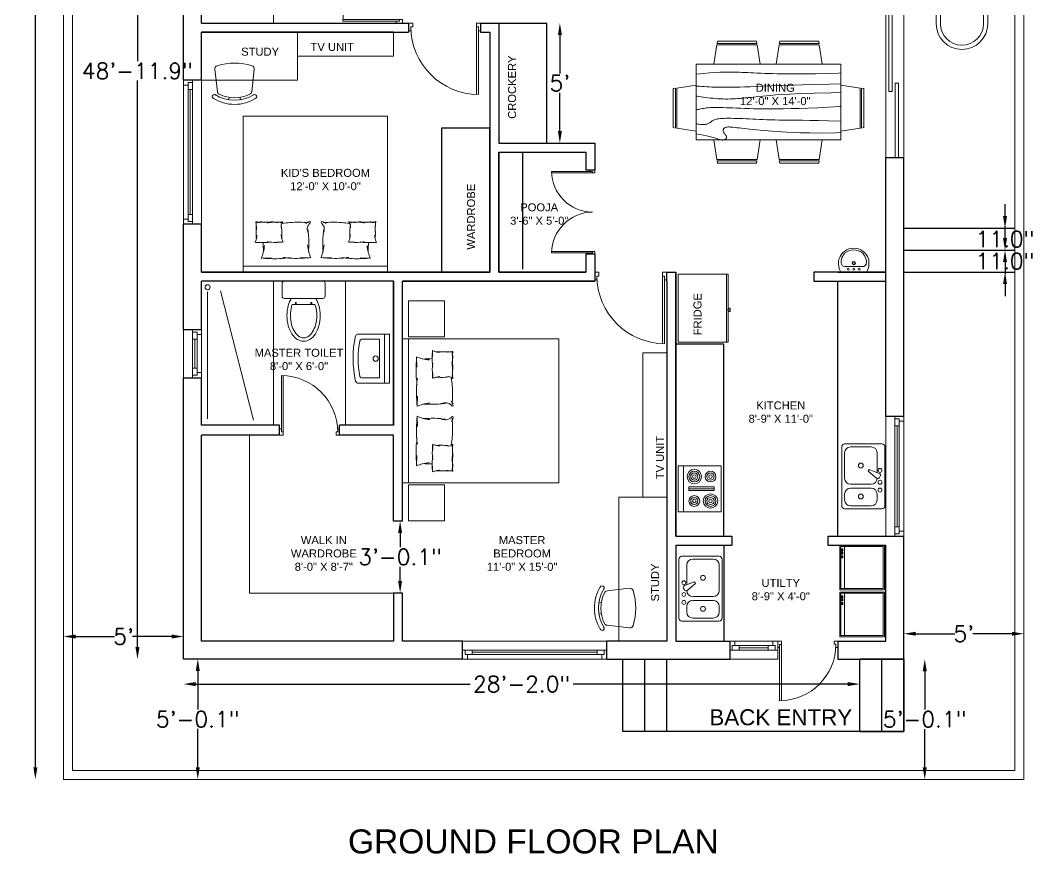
# Model space of a CAD drawing. Header units: inches. Extents: x 138161 to 144959, y -87384 to -84097.
# Drawn here: x 141056 to 141562, y -85020 to -84603 of the extents above; entities that cross this region are included whole.
import ezdxf

# ---------------------------------------------------------------- set-up
doc = ezdxf.new("R2010")
doc.units = ezdxf.units.IN
doc.header["$LTSCALE"] = 20
doc.header["$MEASUREMENT"] = 0
doc.header["$PDMODE"] = 3
doc.layers.add('DIMENSION', color=1, linetype='Continuous')
doc.layers.add('doors&win', color=41, linetype='Continuous', lineweight=18, transparency=0.01)
for name, color, linetype, lineweight in [('FURN', 8, 'Continuous', 15), ('furniture', 8, 'Continuous', 5), ('HATCH', 125, 'Continuous', 5), ('NOI THAT', 42, 'Continuous', 5), ('NOITHAT', 21, 'Continuous', 5), ('ST FIXTURE', 4, 'Continuous', 5), ('STEP', 55, 'Continuous', 20), ('THIET-BI', 21, 'Continuous', 5), ('tit', 131, 'Continuous', 5), ('Wall', 7, 'Continuous', 30), ('wall4', 20, 'Continuous', 0)]:
    doc.layers.add(name, color=color, linetype=linetype, lineweight=lineweight)
doc.styles.add('ARIAL', font='arial.ttf')
doc.styles.add('ATT', font='romans.shx')
doc.styles.add('ROMANS', font='romans.shx', dxfattribs={"height": 8})
doc.dimstyles.get("Standard").update_dxf_attribs({"dimtxt": 5, "dimasz": 6, "dimexe": 0.18, "dimexo": 0.0625, "dimgap": 0.09, "dimtad": 0, "dimtih": 1, "dimtoh": 1, "dimdec": 1, "dimzin": 0, "dimdsep": 46, "dimlunit": 3, "dimtxsty": 'ROMANS', "dimcen": 0.09, "dimse1": 1, "dimse2": 1, "dimclrd": 1, "dimclrt": 3, "dimadec": 0, "dimazin": 0, "dimtfac": 1, "dimtdec": 1, "dimtofl": 0, "dimtmove": 0, "dimatfit": 3, "dimfxl": 1, "dimtolj": 1, "dimtzin": 0, "dimarcsym": 0})

# ---------------------------------------------------------------- blocks, each defined once
blk = doc.blocks.new('A$C52AF4A45')
at = {"layer": 'doors&win'}
for p, q in [((2.27, 2.5), (41.76, 2.5)), ((2.27, 1.25), (41.78, 1.25))]:
    blk.add_line(p, q, dxfattribs=at)
for points in [[(4.52, 40.75), (4.52, 42), (0.02, 42), (0.02, 39.5), (2.27, 39.5), (2.27, 40.75)], [(4.52, 1.25), (4.52, 0), (0.02, 0), (0.02, 2.5), (2.27, 2.5), (2.27, 1.25)]]:
    blk.add_lwpolyline(points, close=True, dxfattribs=at)
blk.add_arc((1.97, 0.94), 39.81, 0.44812, 89.54432, dxfattribs=at)
blk = doc.blocks.new('A$C78170A85')
at = {"layer": 'HATCH'}
for points in [[(260.5, 677.1), (298.3, 679.7), (403.1, 680.8), (488.9, 680.7), (558.5, 679.5), (615, 677.6), (661.2, 675.2), (700.3, 672.4), (735, 669.6), (767.9, 666.8), (799.4, 664.2), (829.5, 661.7), (858.1, 659.2), (885.2, 656.9), (910.7, 654.5), (934.7, 652.3), (956.9, 650), (977.5, 647.8), (996.5, 645.6), (1013.9, 643.5), (1029.7, 641.5), (1044.1, 639.8), (1057, 638.4), (1068.6, 637.2), (1078.8, 636.5), (1087.8, 636.1), (1095.6, 636.2), (1102.4, 636.6), (1108.2, 637.4), (1113.1, 638.6), (1117.3, 640.1), (1120.9, 641.9), (1124, 644), (1126.6, 646.4), (1128.7, 649), (1130.4, 651.9), (1131.7, 654.9), (1132.4, 658.1), (1132.6, 661.3), (1132.3, 664.7), (1131.5, 668.1), (1130.1, 671.4), (1128.2, 674.8), (1126, 678.2), (1123.6, 681.6), (1121, 685), (1118.4, 688.4), (1115.8, 691.8), (1113.4, 695.1), (1111.3, 698.5), (1109.5, 701.9), (1108.2, 705.2), (1107.2, 708.5), (1106.8, 711.7), (1106.9, 714.8), (1107.6, 717.8), (1108.9, 720.7), (1110.9, 723.5), (1113.6, 726), (1116.9, 728.2), (1120.8, 730.1), (1125.1, 731.6), (1129.9, 732.6), (1135, 733), (1140.5, 732.8), (1146.3, 731.8), (1152.7, 730.3), (1159.9, 728.2), (1168.1, 725.5), (1177.6, 722.4), (1188.6, 718.9), (1201.5, 715.1), (1216.5, 710.9), (1233.8, 706.6), (1254.1, 701.9), (1277.9, 696.7), (1305.9, 690.9), (1330.7, 686)], [(260.5, 595.8), (266.9, 592.9), (350.8, 590.6), (424.4, 588.9), (488.8, 587.7), (545.3, 586.9), (594.9, 586.3), (639, 585.8), (678.6, 585.3), (714.8, 584.7), (748.2, 583.9), (779.2, 583.1), (808.2, 582.1), (835.5, 581.1), (861.6, 580), (886.9, 578.9), (911.8, 577.8), (936.6, 576.7), (961.2, 575.6), (985.3, 574.6), (1008.9, 573.6), (1031.5, 572.9), (1053.1, 572.3), (1073.5, 571.9), (1092.4, 571.8), (1109.6, 571.9), (1125.2, 572.3), (1139.3, 573), (1152, 574), (1163.3, 575.3), (1173.4, 576.8), (1182.3, 578.7), (1190.2, 580.8), (1197, 583.2), (1203, 585.8), (1208.4, 588.6), (1213.1, 591.5), (1217.4, 594.5), (1221.5, 597.5), (1225.4, 600.5), (1229.3, 603.4), (1233.3, 606.1), (1237.5, 608.7), (1242, 611), (1246.8, 613.1), (1251.9, 615), (1257.4, 616.5), (1263.4, 617.6), (1269.9, 618.4), (1277, 618.8), (1284.5, 618.7), (1292.5, 618.3), (1300.9, 617.5), (1309.7, 616.3), (1318.8, 614.8), (1328.1, 613), (1330.7, 612.4)], [(260.5, 478.5), (265.6, 484.6), (351.7, 489.6), (430.6, 493.6), (502.7, 496.6), (568.7, 498.8), (629.2, 500.4), (684.7, 501.3), (735.8, 501.8), (783, 501.9), (826.7, 501.7), (867.2, 501.3), (904.8, 500.6), (939.8, 499.7), (972.5, 498.7), (1003.2, 497.6), (1032.2, 496.5), (1059.7, 495.4), (1085.8, 494.3), (1110.4, 493.4), (1133.6, 492.6), (1155.2, 492), (1175.4, 491.7), (1194.1, 491.7), (1211.2, 492), (1226.8, 492.8), (1241.1, 493.9), (1254, 495.3), (1266, 496.9), (1277, 498.7), (1287.2, 500.5), (1296.8, 502.3), (1306, 504.1), (1314.9, 505.7), (1323.7, 507.1), (1330.7, 508.1)], [(260.5, 379.2), (330.7, 382.5), (458.9, 385.9), (560.3, 389.2), (639, 392.5), (699.2, 395.7), (745, 398.8), (780.7, 401.9), (810.2, 404.7), (837.3, 407.5), (862.5, 410.1), (886.3, 412.6), (908.7, 414.9), (929.9, 417.1), (950.2, 419.1), (969.7, 421), (988.5, 422.8), (1007, 424.4), (1025.1, 425.9), (1043, 427.1), (1060.8, 428.1), (1078.6, 428.8), (1096.5, 429.1), (1114.6, 429.2), (1133, 428.8), (1151.8, 428.1), (1170.8, 426.9), (1189.9, 425.5), (1208.8, 423.7), (1227.3, 421.8), (1245.3, 419.7), (1262.6, 417.5), (1278.9, 415.3), (1294.2, 413), (1308.5, 410.8), (1321.9, 408.5), (1330.7, 407)], [(260.5, 316), (344.8, 319.3), (488.1, 322.7), (605.2, 325.9), (699.8, 328.9), (776, 331.8), (837.4, 334.4), (887.9, 336.6), (931.4, 338.5), (971, 340), (1007.5, 341.1), (1041.3, 341.9), (1072.4, 342.3), (1101.2, 342.5), (1127.7, 342.4), (1152.3, 342), (1175.1, 341.6), (1196.4, 340.9), (1216.4, 340.2), (1235.3, 339.3), (1253.5, 338.3), (1271.3, 337.2), (1288.7, 335.9), (1306.3, 334.6), (1324.1, 333.3), (1330.7, 332.8)], [(260.5, 234.7), (278.3, 237.7), (369.5, 239.9), (447.2, 241.5), (513.2, 242.4), (569.3, 242.9), (617.5, 243), (659.5, 242.7), (697.4, 242.2), (732.7, 241.6), (765.7, 240.9), (796.8, 240), (825.9, 239), (853.4, 238), (879.3, 237), (903.7, 235.8), (926.9, 234.7), (948.9, 233.6), (970.2, 232.5), (991.1, 231.5), (1012, 230.7), (1033.1, 230), (1055, 229.5), (1077.9, 229.3), (1102.1, 229.5), (1128.4, 230), (1157.6, 231), (1191.3, 232.9), (1230.7, 235.8), (1277.1, 239.9), (1331.8, 245.4)]]:
    blk.add_lwpolyline(points, dxfattribs=at)
at = {"layer": 'NOI THAT'}
for p, q in [((424.3, 904.1), (421.5, 886.1)), ((424.3, 904.1), (713.2, 904.1)), ((716, 886.1), (713.2, 904.1)), ((885, 904.1), (882.1, 886.1)), ((885, 904.1), (1173.8, 904.1)), ((1176.7, 886.1), (1173.8, 904.1)), ((420.1, 877.1), (397.5, 732.6)), ((420.1, 877), (717.5, 877)), ((716.1, 886.1), (421.5, 886.1)), ((740, 732.6), (717.4, 877)), ((880.7, 877.1), (858.1, 732.6)), ((880.8, 877), (1178.2, 877)), ((1176.7, 886.1), (882.2, 886.1)), ((1200.7, 732.6), (1178.1, 877)), ((1330.7, 732.6), (260.5, 732.6)), ((260.5, 732.6), (260.5, 171.5)), ((1330.7, 171.5), (1330.7, 732.6)), ((88.9, 641), (107, 643.8)), ((88.9, 641), (88.9, 352.1)), ((107, 349.2), (107, 643.7)), ((116, 645.2), (260.5, 667.8)), ((116, 645.1), (116, 347.8)), ((1475.2, 645.2), (1330.7, 667.8)), ((1475.2, 645.1), (1475.2, 347.8)), ((1502.3, 641), (1484.2, 643.8)), ((1484.2, 349.2), (1484.2, 643.7)), ((1502.3, 641), (1502.3, 352.1)), ((107, 349.3), (88.9, 352.1)), ((260.5, 325.3), (116, 347.8)), ((1330.7, 325.3), (1475.2, 347.8)), ((1484.2, 349.3), (1502.3, 352.1)), ((420.1, 27.1), (397.5, 171.6)), ((740, 171.6), (717.4, 27.1)), ((880.7, 27.1), (858.1, 171.6)), ((1200.7, 171.6), (1178.1, 27.1)), ((420.1, 27.1), (717.5, 27.1)), ((716.1, 18.1), (421.5, 18.1)), ((424.3, 0), (421.5, 18)), ((424.3, 0), (713.2, 0)), ((716, 18.1), (713.2, 0)), ((880.8, 27.1), (1178.2, 27.1)), ((885, 0), (882.1, 18)), ((1176.7, 18.1), (882.2, 18.1)), ((885, 0), (1173.8, 0)), ((1176.7, 18.1), (1173.8, 0))]:
    blk.add_line(p, q, dxfattribs=at)
at = {"layer": 'NOI THAT', "ltscale": 20}
blk.add_line((260.5, 171.5), (1330.7, 171.5), dxfattribs=at)
blk = doc.blocks.new('Range-Oven - 30 in top')
for p, q in [((5, -2.7), (28, -2.7)), ((15.6, -5.4), (17.4, -5.4)), ((15.6, -5.4), (15.6, -18)), ((16.5, -18), (16.5, -5.4)), ((17.4, -5.4), (17.4, -18)), ((17.4, -18), (15.6, -18))]:
    blk.add_line(p, q)
blk.add_lwpolyline([(5, -21.6), (5, 0), (28, 0), (28, -21.6)], close=True)
for centre, radius in [((10.4, -8.1), 3.6), ((10.4, -8.1), 2.7), ((10.4, -8.1), 1.8), ((10.4, -8.1), 0.9), ((22.6, -8.1), 2.7), ((22.6, -8.1), 1.8), ((22.6, -8.1), 0.9), ((10.4, -16.2), 2.7), ((10.4, -16.2), 1.8), ((22.6, -16.2), 3.6), ((22.6, -16.2), 2.7), ((22.6, -16.2), 1.8), ((10.4, -16.2), 0.9), ((22.6, -16.2), 0.9)]:
    blk.add_circle(centre, radius)
blk = doc.blocks.new('PILLOW')
at = {"layer": 'furniture', "ltscale": 5}
for points in [[(-13.78, 7.96), (-8.77, 7.72)], [(10.74, 7.99), (5.73, 7.78)], [(0, 0), (2.82, -0.14)], [(13.79, 0.01), (10.97, -0.1)]]:
    blk.add_lwpolyline(points, dxfattribs=at)
for points, knots in [([(-13.88, 8.01), (-13.51, 7.01), (-12.73, 4.92), (-12.44, 2.7), (-12.29, 1.52)], [0, 0, 0, 0, 3.162278, 6.693718, 6.693718, 6.693718, 6.693718]), ([(-12.93, 7.96), (-9.82, 8.14), (-5.45, 8.39), (-1.13, 7.79), (0.11, 7.62)], [0, 0, 0, 0, 9.321682, 13.066685, 13.066685, 13.066685, 13.066685]), ([(9.9, 7.99), (6.78, 8.2), (2.42, 8.48), (-1.9, 7.92), (-3.14, 7.76)], [0, 0, 0, 0, 9.321682, 13.066685, 13.066685, 13.066685, 13.066685]), ([(10.85, 8.03), (10.47, 7.04), (9.67, 4.95), (9.36, 2.73), (9.2, 1.56)], [0, 0, 0, 0, 3.162278, 6.693718, 6.693718, 6.693718, 6.693718]), ([(-12.78, 4.74), (-12.92, 2.21), (-13.11, -1.45), (-12.67, -5.08), (-12.54, -6.2)], [0, 0, 0, 0, 7.580174, 10.966668, 10.966668, 10.966668, 10.966668]), ([(-12.83, -3.73), (-12.29, -5.36), (-11.59, -7.47), (-14.51, -10.13), (-12.51, -10.11), (-11.91, -9.53), (-11.55, -9.18)], [0, 0, 0, 0, 5.01234, 6.483254, 7.525696, 9.107275, 9.107275, 9.107275, 9.107275]), ([(-12.93, -9.63), (-9.82, -9.81), (-5.45, -10.06), (-1.13, -9.46), (0.11, -9.29)], [0, 0, 0, 0, 9.321682, 13.066685, 13.066685, 13.066685, 13.066685]), ([(8.54, -9.82), (6.91, -10.07), (4.88, -10.38), (2.93, -9.83), (2.54, -9.72)], [0, 0, 0, 0, 4.813374, 6.03994, 6.03994, 6.03994, 6.03994])]:
    blk.add_open_spline(points, degree=3, knots=knots, dxfattribs=at)
for points in [[(-0.06, 0.02), (0.5, -1.66), (0.84, -3.62)], [(0.47, 0), (5.72, 0.06), (7.81, -0.2)], [(13.31, 0.02), (8.07, 0.12), (5.98, -0.11)], [(13.85, 0.04), (13.27, -1.65), (12.92, -3.6)], [(0.56, -1.81), (0.5, -6.07), (0.7, -7.97)], [(13.22, -1.79), (13.23, -6.06), (13.02, -7.95)], [(0.53, -6.58), (0.36, -9.39), (-0.08, -10.09), (0.5, -10.11), (1.25, -9.64)], [(0.47, -9.9), (5.72, -9.95), (7.81, -9.7)], [(8.54, -9.82), (3.73, -10.02), (2.54, -9.72)], [(13.31, -9.91), (8.07, -10.02), (5.98, -9.78)], [(12.55, -10), (9.84, -10.11), (9.17, -9.95)], [(13.25, -9.36), (13.41, -10.14), (11.82, -9.72)], [(13.25, -5.1), (13.22, -7.94), (13.27, -10.09)]]:
    blk.add_spline(points, degree=3, dxfattribs=at)
blk.add_open_spline([(9.72, 4.78), (9.79, 3.24), (9.86, 1.71), (9.86, 0.17)], degree=3, dxfattribs=at)
blk = doc.blocks.new('ssdsdfsd')
at = {"layer": 'furniture', "linetype": 'Continuous'}
blk.add_line((31363.06, -18454.11), (31291.06, -18454.11), dxfattribs=at)
blk.add_lwpolyline([(31291.06, -18451.11), (31363.06, -18451.11), (31363.06, -18529.11), (31291.06, -18529.11)], close=True, dxfattribs=at)
at = {"layer": 'furniture', "linetype": 'Continuous', "xscale": -1, "rotation": 359.4651666230118}
blk.add_blockref('PILLOW', (31310.38, -18466.12), dxfattribs=at)
at = {"layer": 'furniture', "linetype": 'Continuous', "rotation": 0.5348333903289981}
blk.add_blockref('PILLOW', (31343.29, -18466.12), dxfattribs=at)
blk = doc.blocks.new('5ti')
at = {"layer": 'doors&win'}
for p, q in [((15657.83, -19833.54), (15729.83, -19833.54)), ((15657.83, -19842.54), (15657.83, -19833.54)), ((15660.33, -19833.54), (15660.33, -19835.79)), ((15727.33, -19833.54), (15727.33, -19835.79)), ((15729.83, -19833.54), (15729.83, -19842.54)), ((15657.83, -19838.04), (15729.83, -19838.04)), ((15659.08, -19835.79), (15659.08, -19838.04)), ((15659.08, -19835.79), (15728.58, -19835.79)), ((15662.58, -19835.79), (15662.58, -19838.04)), ((15725.08, -19836.92), (15662.58, -19836.92)), ((15725.08, -19835.79), (15725.08, -19838.04)), ((15728.58, -19835.79), (15728.58, -19838.04)), ((15657.83, -19842.54), (15729.83, -19842.54))]:
    blk.add_line(p, q, dxfattribs=at)
blk = doc.blocks.new('A$C558E769F')
at = {"layer": 'NOITHAT'}
for p, q in [((29, 426), (61, 154)), ((509, 426), (477, 154)), ((197, 56), (202, 84)), ((341, 56), (337, 84))]:
    blk.add_line(p, q, dxfattribs=at)
for centre, radius, start, end in [((269, -222), 723, 72.9702, 107.0298), ((69, 431), 40, 107.0298, 186.638), ((469, 431), 40, 353.362, 72.9702), ((101, 159), 40, 186.638, 243.2448), ((269, 493), 414, 243.2448, 296.7552), ((437, 159), 40, 296.7552, 353.362), ((25, 94), 25.7, 44.8037, 252.3226), ((269, 493), 493, 237.851, 302.149), ((269, 493), 443, 237.7706, 302.2294), ((513, 94), 25.7, 287.6774, 135.1963)]:
    blk.add_arc(centre, radius, start, end, dxfattribs=at)
blk = doc.blocks.new('A$C1F050E1B')
at = {"layer": 'furniture', "linetype": 'Continuous'}
for p, q in [((-37, -3), (-55, -3)), ((-55, -3), (-55, -21)), ((-37, -21), (-37, -3)), ((-36, -3), (36, -3)), ((37, -3), (55, -3)), ((37, -21), (37, -3)), ((55, -3), (55, -21)), ((-55, -21), (-37, -21)), ((55, -21), (37, -21))]:
    blk.add_line(p, q, dxfattribs=at)
blk.add_lwpolyline([(36, 0), (-36, 0), (-36, -78), (36, -78)], close=True, dxfattribs=at)
at = {"layer": 'furniture', "linetype": 'Continuous', "xscale": -0.9999999999999999, "rotation": 359.465166609671}
blk.add_blockref('PILLOW', (-16.23, -15.01), dxfattribs=at)
at = {"layer": 'furniture', "linetype": 'Continuous', "rotation": 0.5348333769881627}
blk.add_blockref('PILLOW', (16.68, -15.01), dxfattribs=at)
blk = doc.blocks.new('A$C5AF77858')
at = {"layer": 'furniture', "linetype": 'Continuous'}
for p, q in [((0, 675), (0, 525)), ((475, 700), (25, 700)), ((500, 525), (500, 675)), ((25, 500), (475, 500)), ((117, 430), (383, 430)), ((154, 452), (154, 430)), ((164, 452), (154, 452)), ((154, 430), (164, 430)), ((164, 430), (164, 452)), ((336, 430), (336, 452)), ((336, 452), (346, 452)), ((346, 430), (336, 430)), ((346, 452), (346, 430))]:
    blk.add_line(p, q, dxfattribs=at)
for centre, radius, start, end in [((25, 675), 25, 90, 180), ((475, 675), 25, 0, 90), ((25, 525), 25, 180, 270), ((384, 334), 323, 149.0966, 164.9269), ((116, 334), 323, 15.0731, 30.9034), ((475, 525), 25, 270, 0), ((514, 299), 458, 164.9269, 180), ((514, 299), 418, 164.9269, 180), ((384, 334), 283, 160.176, 164.9269), ((116, 334), 283, 15.0731, 19.824), ((-14, 299), 418, 0, 15.0731), ((-14, 299), 458, 0, 15.0731), ((514, 299), 458, 180, 195.0731), ((514, 299), 418, 180, 195.0731), ((-14, 299), 418, 344.9269, 0), ((-14, 299), 458, 344.9269, 0), ((384, 264), 323, 195.0731, 213.0315), ((384, 264), 283, 195.0731, 213.0315), ((116, 264), 283, 326.9685, 344.9269), ((116, 264), 323, 326.9685, 344.9269), ((302, 210), 226, 213.0315, 237.5002), ((302, 210), 186, 213.0315, 237.5002), ((250, 129), 129, 237.5002, 270), ((250, 129), 89.3, 237.5002, 270), ((250, 129), 89.3, 270, 302.4998), ((250, 129), 129, 270, 302.4998), ((198, 210), 186, 302.4998, 326.9685), ((198, 210), 226, 302.4998, 326.9685)]:
    blk.add_arc(centre, radius, start, end, dxfattribs=at)
blk = doc.blocks.new('A$C309909F8')
at = {"layer": 'THIET-BI', "linetype": 'Continuous'}
for p, q in [((0, 0), (0, 393)), ((600, 0), (600, 393)), ((62, 125), (62, 345)), ((537, 125), (537, 345)), ((537, 125), (62, 125)), ((600, 62), (0, 62)), ((600, 0), (0, 0))]:
    blk.add_line(p, q, dxfattribs=at)
blk.add_circle((300, 172), 32.5, dxfattribs=at)
for centre, radius, start, end in [((25, 393), 25, 103.0639, 180), ((300, -792), 1242, 76.9429, 103.0639), ((300, -792), 1179, 79.2936, 100.7136), ((575, 393), 25, 0, 76.9429), ((85, 345), 22.5, 100.7136, 180), ((515, 345), 22.5, 0, 79.2936)]:
    blk.add_arc(centre, radius, start, end, dxfattribs=at)
blk = doc.blocks.new('VV')
at = {"layer": 'doors&win'}
for p, q in [((3076.85, -524.33), (3076.85, -515.33)), ((3100.85, -515.33), (3076.85, -515.33)), ((3100.85, -515.33), (3100.85, -524.33)), ((3100.85, -519.83), (3076.85, -519.83)), ((3078.1, -522.08), (3078.1, -519.83)), ((3081.6, -522.08), (3081.6, -519.83)), ((3096.1, -522.08), (3096.1, -519.83)), ((3099.6, -522.08), (3099.6, -519.83)), ((3100.85, -524.33), (3076.85, -524.33)), ((3099.6, -522.08), (3078.1, -522.08)), ((3079.35, -524.33), (3079.35, -522.08)), ((3081.6, -520.95), (3096.1, -520.95)), ((3098.35, -524.33), (3098.35, -522.08))]:
    blk.add_line(p, q, dxfattribs=at)
blk = doc.blocks.new('EY67U')
at = {"layer": 'doors&win'}
for p, q in [((37683.89, -19173.88), (37683.9, -19145.66)), ((37684.78, -19173.88), (37684.79, -19145.68)), ((37739.42, -19173.88), (37739.41, -19145.68)), ((37740.32, -19173.88), (37740.3, -19145.66))]:
    blk.add_line(p, q, dxfattribs=at)
for points in [[(37683.89, -19172.28), (37683, -19172.28), (37682.99, -19175.49), (37684.78, -19175.49), (37684.78, -19173.88), (37683.89, -19173.88)], [(37740.32, -19172.28), (37741.21, -19172.28), (37741.21, -19175.49), (37739.42, -19175.49), (37739.42, -19173.88), (37740.32, -19173.88)]]:
    blk.add_lwpolyline(points, close=True, dxfattribs=at)
for centre, start, end in [((37683.67, -19174.1), 0.43155, 89.52775), ((37740.54, -19174.1), 90.47225, 179.56845)]:
    blk.add_arc(centre, 28.44, start, end, dxfattribs=at)
blk = doc.blocks.new('rtrtyu')
at = {"layer": 'FURN'}
for p, q in [((31425.21, -15651.04), (31391.34, -15651.04)), ((31408.34, -15649.36), (31408.34, -15650.2)), ((31410.01, -15649.36), (31408.34, -15649.36)), ((31409.18, -15651.04), (31409.18, -15649.36)), ((31410.01, -15650.2), (31410.01, -15649.36))]:
    blk.add_line(p, q, dxfattribs=at)
blk.add_lwpolyline([(31425.21, -15650.2), (31425.21, -15675.23), (31391.34, -15675.23), (31391.34, -15650.2)], close=True, dxfattribs=at)
blk = doc.blocks.new('15PSNK11')
at = {"color": 0, "linetype": 'ByBlock'}
for p, q in [((1.5, 16.5), (20.5, 16.5)), ((0, -15), (0, 15)), ((4, 12), (4, 1.954648)), ((17.5, 15), (7, 15)), ((20.5, -1), (20.5, 12)), ((22, 15), (22, -15)), ((2.365551, 0.098898), (2.768424, -0.598898)), ((2.880753, 1.53534), (7.946152, 3.433013)), ((8.446152, 2.566987), (4.27002, -0.870941)), ((7.946152, 3.433013), (8.446152, 2.566987)), ((7, -4), (17.5, -4)), ((4, -9), (4, -12)), ((17.5, -6), (7, -6)), ((20.5, -12), (20.5, -9)), ((7, -15), (17.5, -15)), ((20.5, -16.5), (1.5, -16.5))]:
    blk.add_line(p, q, dxfattribs=at)
for centre, radius in [((12.25, 5.5), 1.25), ((2.5, 3), 1), ((2.5, -3), 1), ((2.5, -7), 1), ((12.25, -10.25), 1.25)]:
    blk.add_circle(centre, radius, dxfattribs=at)
for centre, radius, start, end in [((1.5, 15), 1.5, 90, 180), ((20.5, 15), 1.5, 0, 90), ((7, 12), 3, 90, 180), ((17.5, 12), 3, 0, 90), ((3.231576, 0.598898), 1, 110.537678, 210), ((3.634449, -0.098898), 1, 210, 309.462322), ((7, -1), 3, 180, 270), ((17.5, -1), 3, 270, 0), ((7, -9), 3, 90, 180), ((17.5, -9), 3, 0, 90), ((1.5, -15), 1.5, 180, 270), ((7, -12), 3, 180, 270), ((17.5, -12), 3, 270, 0), ((20.5, -15), 1.5, 270, 0)]:
    blk.add_arc(centre, radius, start, end, dxfattribs=at)
at = {"color": 0, "linetype": 'ByBlock', "style": 'ATT'}
for tag, p, flags in [('ITEM', (0, -26), 3), ('ROOM_NUMBER', (0, -35), 1)]:
    blk.add_attdef(tag, p, '', height=6, dxfattribs=dict(at, flags=flags))
blk = doc.blocks.new('erertty')
at = {"layer": 'doors&win'}
for p, q in [((35229.1, -19360.28), (35229.1, -19288.38)), ((35238.1, -19288.38), (35229.1, -19288.38)), ((35238.1, -19360.28), (35238.1, -19288.38)), ((35235.49, -19323.06), (35233.8, -19323.06)), ((35233.8, -19323.06), (35233.8, -19360.28)), ((35235.49, -19360.28), (35235.49, -19323.06)), ((35238.1, -19360.28), (35229.1, -19360.28))]:
    blk.add_line(p, q, dxfattribs=at)
blk.add_lwpolyline([(35230.68, -19288.38), (35232.36, -19288.38), (35232.36, -19327.29), (35230.68, -19327.29)], close=True, dxfattribs=at)
blk = doc.blocks.new('A$C095308EC')
at = {"layer": 'NOI THAT', "linetype": 'Continuous'}
for p, q in [((0, 1286), (0, 1160)), ((50, 1286), (50, 1118)), ((550, 1286), (550, 1118)), ((600, 1286), (600, 1160)), ((0, 1160), (50, 1160)), ((50, 1118), (550, 1118)), ((600, 1160), (550, 1160)), ((18, 426), (68, 426)), ((18, 300), (18, 426)), ((68, 468), (568, 468)), ((68, 300), (68, 468)), ((568, 300), (568, 468)), ((618, 426), (568, 426)), ((618, 300), (618, 426))]:
    blk.add_line(p, q, dxfattribs=at)
blk.add_circle((298, 831), 200, dxfattribs=at)
for centre, radius, start, end in [((300, 1286), 300, 0, 180), ((300, 1286), 250, 0, 180), ((318, 300), 300, 180, 0), ((318, 300), 250, 180, 0)]:
    blk.add_arc(centre, radius, start, end, dxfattribs=at)
blk = doc.blocks.new('LAV3')
at = {"color": 0, "linetype": 'ByBlock'}
for points in [[(-275, -203, 0.073543), (-267, -245, 0.712116), (267, -244, 0.073543), (275, -203), (275, -144, 0.151566), (232, 0), (-232, 0, 0.152056), (-275, -144)], [(166, -343, -0.374236), (-166, -343, -0.103818), (-225, -230, -0.071348), (-230, -202), (-230, -170, -0.399589), (-160, -100), (152, -100, -0.433457), (230, -170), (230, -202, -0.071348), (225, -230, -0.103818)]]:
    blk.add_lwpolyline(points, format="xyb", close=True, dxfattribs=at)
for centre, radius in [((-100, -56), 18), ((0, -165), 30), ((0, -165), 20), ((0, -56), 18), ((100, -56), 18)]:
    blk.add_circle(centre, radius, dxfattribs=at)
blk = doc.blocks.new('wm')
at = {"layer": 'ST FIXTURE'}
blk.add_line((17, -32), (-17, -32), dxfattribs=at)
for points in [[(-18, -36), (18, -36), (18, 0), (-18, 0)], [(-17, -35), (17, -35), (17, -1), (-17, -1)], [(7.86, -34.22), (9.48, -34.22), (9.48, -33.44), (7.86, -33.44)], [(10.81, -34.22), (12.43, -34.22), (12.43, -33.44), (10.81, -33.44)], [(13.36, -34.22), (14.98, -34.22), (14.98, -33.44), (13.36, -33.44)]]:
    blk.add_lwpolyline(points, close=True, dxfattribs=at)
blk = doc.blocks.new('RTRHRU')
at = {"layer": 'doors&win'}
for p, q in [((37240.71, -24419.46), (37231.71, -24419.46)), ((37231.71, -24479.46), (37231.71, -24419.46)), ((37236.21, -24479.46), (37236.21, -24419.46)), ((37238.46, -24420.71), (37236.21, -24420.71)), ((37238.46, -24478.21), (37238.46, -24420.71)), ((37240.71, -24479.46), (37240.71, -24419.46)), ((37238.46, -24424.21), (37236.21, -24424.21)), ((37237.33, -24424.21), (37237.33, -24474.71)), ((37240.71, -24421.96), (37238.46, -24421.96)), ((37238.46, -24474.71), (37236.21, -24474.71)), ((37231.71, -24479.46), (37240.71, -24479.46)), ((37238.46, -24478.21), (37236.21, -24478.21)), ((37240.71, -24476.96), (37238.46, -24476.96))]:
    blk.add_line(p, q, dxfattribs=at)
blk = doc.blocks.new('*D39')
at = {"layer": 'DEFPOINTS', "color": 0, "ltscale": 10, "transparency": 16777216}
for p in [(141137.57, -84334.65), (141114.53, -84922.53), (141137.57, -84922.53)]:
    blk.add_point(p, dxfattribs=at)
at = {"layer": 'DIMENSION', "color": 1, "lineweight": -2, "ltscale": 10, "transparency": 16777216}
for p, q in [((141114.53, -84340.65), (141114.53, -84623.74)), ((141114.53, -84916.53), (141114.53, -84633.44))]:
    blk.add_line(p, q, dxfattribs=at)
at = {"layer": 'DIMENSION', "color": 1, "ltscale": 10, "transparency": 16777216}
for points in [[(141113.53, -84340.65), (141115.53, -84340.65), (141114.53, -84334.65)], [(141113.53, -84916.53), (141115.53, -84916.53), (141114.53, -84922.53)]]:
    blk.add_solid(points, dxfattribs=at)
at = {"layer": 'DIMENSION', "color": 3, "ltscale": 10, "transparency": 16777216, "insert": (141114.53, -84628.59), "char_height": 8, "attachment_point": 5, "style": 'ROMANS'}
blk.add_mtext('\\A1;48\'-11.9"', dxfattribs=at)
blk = doc.blocks.new('*D40')
at = {"layer": 'DEFPOINTS', "color": 0, "ltscale": 10, "transparency": 16777216}
for p in [(141137.57, -84922.6), (141475.57, -84922.6), (141137.57, -84935.02)]:
    blk.add_point(p, dxfattribs=at)
at = {"layer": 'DIMENSION', "color": 1, "lineweight": -2, "ltscale": 10, "transparency": 16777216}
for p, q in [((141143.57, -84935.02), (141280.76, -84935.02)), ((141469.57, -84935.02), (141332.37, -84935.02))]:
    blk.add_line(p, q, dxfattribs=at)
at = {"layer": 'DIMENSION', "color": 1, "ltscale": 10, "transparency": 16777216}
for points in [[(141143.57, -84934.02), (141143.57, -84936.02), (141137.57, -84935.02)], [(141469.57, -84934.02), (141469.57, -84936.02), (141475.57, -84935.02)]]:
    blk.add_solid(points, dxfattribs=at)
at = {"layer": 'DIMENSION', "color": 3, "ltscale": 10, "transparency": 16777216, "insert": (141306.57, -84935.02), "char_height": 8, "attachment_point": 5, "style": 'ROMANS'}
blk.add_mtext('\\A1;28\'-2.0"', dxfattribs=at)
blk = doc.blocks.new('*D43')
at = {"layer": 'DEFPOINTS', "color": 0, "ltscale": 10, "transparency": 16777216}
for p in [(141077.57, -84911.26), (141077.57, -84922.53), (141137.57, -84922.53)]:
    blk.add_point(p, dxfattribs=at)
at = {"layer": 'DIMENSION', "color": 1, "lineweight": -2, "ltscale": 10, "transparency": 16777216}
for p, q in [((141083.57, -84911.26), (141103.1, -84911.26)), ((141131.57, -84911.26), (141112.04, -84911.26))]:
    blk.add_line(p, q, dxfattribs=at)
at = {"layer": 'DIMENSION', "color": 1, "ltscale": 10, "transparency": 16777216}
for points in [[(141083.57, -84910.26), (141083.57, -84912.26), (141077.57, -84911.26)], [(141131.57, -84910.26), (141131.57, -84912.26), (141137.57, -84911.26)]]:
    blk.add_solid(points, dxfattribs=at)
at = {"layer": 'DIMENSION', "color": 3, "ltscale": 10, "transparency": 16777216, "insert": (141107.57, -84911.26), "char_height": 8, "attachment_point": 5, "style": 'ROMANS'}
blk.add_mtext("\\A1;5'", dxfattribs=at)
blk = doc.blocks.new('*D44')
at = {"layer": 'DEFPOINTS', "color": 0, "ltscale": 10, "transparency": 16777216}
for p in [(141137.57, -84922.53), (141137.57, -84982.65), (141144.67, -84982.65)]:
    blk.add_point(p, dxfattribs=at)
at = {"layer": 'DIMENSION', "color": 1, "lineweight": -2, "ltscale": 10, "transparency": 16777216}
for p, q in [((141144.67, -84928.53), (141144.67, -84947.74)), ((141144.67, -84976.65), (141144.67, -84957.44))]:
    blk.add_line(p, q, dxfattribs=at)
at = {"layer": 'DIMENSION', "color": 1, "ltscale": 10, "transparency": 16777216}
for points in [[(141143.67, -84928.53), (141145.67, -84928.53), (141144.67, -84922.53)], [(141143.67, -84976.65), (141145.67, -84976.65), (141144.67, -84982.65)]]:
    blk.add_solid(points, dxfattribs=at)
at = {"layer": 'DIMENSION', "color": 3, "ltscale": 10, "transparency": 16777216, "insert": (141144.67, -84952.59), "char_height": 8, "attachment_point": 5, "style": 'ROMANS'}
blk.add_mtext('\\A1;5\'-0.1"', dxfattribs=at)
blk = doc.blocks.new('*D45')
at = {"layer": 'DEFPOINTS', "color": 0, "ltscale": 10, "transparency": 16777216}
for p in [(141497.57, -84922.6), (141497.57, -84982.65), (141508.04, -84982.65)]:
    blk.add_point(p, dxfattribs=at)
at = {"layer": 'DIMENSION', "color": 1, "lineweight": -2, "ltscale": 10, "transparency": 16777216}
for p, q in [((141508.04, -84928.6), (141508.04, -84947.77)), ((141508.04, -84976.65), (141508.04, -84957.48))]:
    blk.add_line(p, q, dxfattribs=at)
at = {"layer": 'DIMENSION', "color": 1, "ltscale": 10, "transparency": 16777216}
for points in [[(141507.04, -84928.6), (141509.04, -84928.6), (141508.04, -84922.6)], [(141507.04, -84976.65), (141509.04, -84976.65), (141508.04, -84982.65)]]:
    blk.add_solid(points, dxfattribs=at)
at = {"layer": 'DIMENSION', "color": 3, "ltscale": 10, "transparency": 16777216, "insert": (141508.04, -84952.63), "char_height": 8, "attachment_point": 5, "style": 'ROMANS'}
blk.add_mtext('\\A1;5\'-0.1"', dxfattribs=at)
blk = doc.blocks.new('*D46')
at = {"layer": 'DEFPOINTS', "color": 0, "ltscale": 10, "transparency": 16777216}
for p in [(141557.57, -84909.87), (141497.57, -84922.6), (141557.57, -84922.6)]:
    blk.add_point(p, dxfattribs=at)
at = {"layer": 'DIMENSION', "color": 1, "lineweight": -2, "ltscale": 10, "transparency": 16777216}
for p, q in [((141503.57, -84909.87), (141523.1, -84909.87)), ((141551.57, -84909.87), (141532.04, -84909.87))]:
    blk.add_line(p, q, dxfattribs=at)
at = {"layer": 'DIMENSION', "color": 1, "ltscale": 10, "transparency": 16777216}
for points in [[(141503.57, -84908.87), (141503.57, -84910.87), (141497.57, -84909.87)], [(141551.57, -84908.87), (141551.57, -84910.87), (141557.57, -84909.87)]]:
    blk.add_solid(points, dxfattribs=at)
at = {"layer": 'DIMENSION', "color": 3, "ltscale": 10, "transparency": 16777216, "insert": (141527.57, -84909.87), "char_height": 8, "attachment_point": 5, "style": 'ROMANS'}
blk.add_mtext("\\A1;5'", dxfattribs=at)
blk = doc.blocks.new('*D50')
at = {"layer": 'DEFPOINTS', "color": 0, "ltscale": 10, "transparency": 16777216}
for p in [(141319.07, -84604.65), (141319.07, -84664.65), (141325.66, -84664.65)]:
    blk.add_point(p, dxfattribs=at)
at = {"layer": 'DIMENSION', "color": 1, "lineweight": -2, "ltscale": 10, "transparency": 16777216}
for p, q in [((141325.66, -84610.65), (141325.66, -84629.8)), ((141325.66, -84658.65), (141325.66, -84639.5))]:
    blk.add_line(p, q, dxfattribs=at)
at = {"layer": 'DIMENSION', "color": 1, "ltscale": 10, "transparency": 16777216}
for points in [[(141324.66, -84610.65), (141326.66, -84610.65), (141325.66, -84604.65)], [(141324.66, -84658.65), (141326.66, -84658.65), (141325.66, -84664.65)]]:
    blk.add_solid(points, dxfattribs=at)
at = {"layer": 'DIMENSION', "color": 3, "ltscale": 10, "transparency": 16777216, "insert": (141325.66, -84634.65), "char_height": 8, "attachment_point": 5, "style": 'ROMANS'}
blk.add_mtext("\\A1;5'", dxfattribs=at)
blk = doc.blocks.new('*D33')
at = {"layer": 'DEFPOINTS', "color": 0, "ltscale": 10, "transparency": 16777216}
for p in [(141247.07, -84853.47), (141245.81, -84889.53), (141247.07, -84889.53)]:
    blk.add_point(p, dxfattribs=at)
at = {"layer": 'DIMENSION', "color": 1, "lineweight": -2, "ltscale": 10, "transparency": 16777216}
for p, q in [((141245.81, -84859.47), (141245.81, -84866.65)), ((141245.81, -84883.53), (141245.81, -84876.35))]:
    blk.add_line(p, q, dxfattribs=at)
at = {"layer": 'DIMENSION', "color": 1, "ltscale": 10, "transparency": 16777216}
for points in [[(141244.81, -84859.47), (141246.81, -84859.47), (141245.81, -84853.47)], [(141244.81, -84883.53), (141246.81, -84883.53), (141245.81, -84889.53)]]:
    blk.add_solid(points, dxfattribs=at)
at = {"layer": 'DIMENSION', "color": 3, "ltscale": 10, "transparency": 16777216, "insert": (141245.81, -84871.5), "char_height": 8, "attachment_point": 5, "style": 'ROMANS'}
blk.add_mtext('\\A1;3\'-0.1"', dxfattribs=at)
blk = doc.blocks.new('*D51')
at = {"layer": 'DEFPOINTS', "color": 0, "ltscale": 10, "transparency": 16777216}
for p in [(141063.5, -84142.65), (141077.57, -84142.65), (141077.57, -84982.65)]:
    blk.add_point(p, dxfattribs=at)
at = {"layer": 'DIMENSION', "color": 1, "lineweight": -2, "ltscale": 10, "transparency": 16777216}
for p, q in [((141063.5, -84148.65), (141063.5, -84557.8)), ((141063.5, -84976.65), (141063.5, -84567.5))]:
    blk.add_line(p, q, dxfattribs=at)
at = {"layer": 'DIMENSION', "color": 1, "ltscale": 10, "transparency": 16777216}
for points in [[(141062.5, -84148.65), (141064.5, -84148.65), (141063.5, -84142.65)], [(141062.5, -84976.65), (141064.5, -84976.65), (141063.5, -84982.65)]]:
    blk.add_solid(points, dxfattribs=at)
at = {"layer": 'DIMENSION', "color": 3, "ltscale": 10, "transparency": 16777216, "insert": (141063.5, -84562.65), "char_height": 8, "attachment_point": 5, "style": 'ROMANS'}
blk.add_mtext("\\A1;70'", dxfattribs=at)
blk = doc.blocks.new('*D35')
at = {"layer": 'DEFPOINTS', "color": 0, "ltscale": 10, "transparency": 16777216}
for p in [(141548.16, -84707.15), (141553.07, -84707.15), (141553.07, -84718.15)]:
    blk.add_point(p, dxfattribs=at)
at = {"layer": 'DIMENSION', "color": 1, "lineweight": -2, "ltscale": 10, "transparency": 16777216}
for p, q in [((141548.16, -84701.15), (141548.16, -84695.15)), ((141548.16, -84724.15), (141548.16, -84730.15))]:
    blk.add_line(p, q, dxfattribs=at)
at = {"layer": 'DIMENSION', "color": 1, "ltscale": 10, "transparency": 16777216}
for points in [[(141547.16, -84701.15), (141549.16, -84701.15), (141548.16, -84707.15)], [(141547.16, -84724.15), (141549.16, -84724.15), (141548.16, -84718.15)]]:
    blk.add_solid(points, dxfattribs=at)
at = {"layer": 'DIMENSION', "color": 3, "ltscale": 10, "transparency": 16777216, "insert": (141548.16, -84712.65), "char_height": 8, "attachment_point": 5, "style": 'ROMANS'}
blk.add_mtext('\\A1;11.0"', dxfattribs=at)
blk = doc.blocks.new('*D36')
at = {"layer": 'DEFPOINTS', "color": 0, "ltscale": 10, "transparency": 16777216}
for p in [(141553.07, -84718.15), (141548.16, -84729.15), (141553.07, -84729.15)]:
    blk.add_point(p, dxfattribs=at)
at = {"layer": 'DIMENSION', "color": 1, "lineweight": -2, "ltscale": 10, "transparency": 16777216}
for p, q in [((141548.16, -84712.15), (141548.16, -84706.15)), ((141548.16, -84735.15), (141548.16, -84741.15))]:
    blk.add_line(p, q, dxfattribs=at)
at = {"layer": 'DIMENSION', "color": 1, "ltscale": 10, "transparency": 16777216}
for points in [[(141547.16, -84712.15), (141549.16, -84712.15), (141548.16, -84718.15)], [(141547.16, -84735.15), (141549.16, -84735.15), (141548.16, -84729.15)]]:
    blk.add_solid(points, dxfattribs=at)
at = {"layer": 'DIMENSION', "color": 3, "ltscale": 10, "transparency": 16777216, "insert": (141548.16, -84723.65), "char_height": 8, "attachment_point": 5, "style": 'ROMANS'}
blk.add_mtext('\\A1;11.0"', dxfattribs=at)

msp = doc.modelspace()

# ---------------------------------------------------------------- linework, layer by layer
at = {"layer": 'DIMENSION', "ltscale": 10}
for p, q in [((141295.07, -84604.65), (141319.07, -84604.65)), ((141319.07, -84664.65), (141319.07, -84604.65)), ((141307.07, -84727.7), (141307.07, -84669.15)), ((141497.57, -84707.15), (141553.07, -84707.15)), ((141497.57, -84718.15), (141553.07, -84718.15)), ((141464.57, -84729.15), (141488.57, -84729.15)), ((141497.57, -84729.15), (141553.07, -84729.15)), ((141464.57, -84861.03), (141464.57, -84733.65)), ((141407.57, -84765.15), (141383.57, -84765.15)), ((141407.57, -84861.03), (141407.57, -84765.15)), ((141357.07, -84958.65), (141357.07, -84922.65)), ((141368.07, -84958.65), (141368.07, -84922.65)), ((141379.07, -84958.65), (141379.07, -84922.65)), ((141475.57, -84958.65), (141475.57, -84922.6)), ((141497.57, -84922.6), (141475.57, -84922.6)), ((141486.57, -84958.65), (141486.57, -84922.6)), ((141497.57, -84958.65), (141497.57, -84922.6)), ((141379.07, -84958.65), (141357.07, -84958.65)), ((141475.57, -84958.65), (141497.57, -84958.65))]:
    msp.add_line(p, q, dxfattribs=at)
for points in [[(141290.57, -84729.15), (141290.57, -84657.15), (141266.57, -84657.15), (141266.57, -84729.15)], [(141407.57, -84865.53), (141407.57, -84913.53)], [(141497.57, -84922.6), (141497.57, -84958.65), (141379.07, -84958.65), (141379.07, -84922.53)]]:
    msp.add_lwpolyline(points, dxfattribs=at)
at = {"layer": 'furniture'}
for p, q in [((141194.57, -84633.15), (141194.57, -84609.15)), ((141242.57, -84621.15), (141242.57, -84609.15)), ((141194.57, -84621.15), (141242.57, -84621.15)), ((141194.57, -84633.15), (141146.57, -84633.15)), ((141182.57, -84733.65), (141182.57, -84805.65)), ((141218.57, -84805.65), (141218.57, -84733.65)), ((141149.58, -84802.42), (141149.58, -84738.97)), ((141172.55, -84803.16), (141156.09, -84738.46)), ((141367.07, -84841.53), (141367.07, -84769.53)), ((141367.07, -84769.53), (141379.07, -84769.53)), ((141170.57, -84889.53), (141170.57, -84810.65)), ((141355.07, -84841.53), (141355.07, -84913.53)), ((141355.07, -84841.53), (141379.07, -84841.53)), ((141242.57, -84889.53), (141170.57, -84889.53))]:
    msp.add_line(p, q, dxfattribs=at)
msp.add_lwpolyline([(141182.52, -84556.67), (141182.52, -84604.65), (141146.53, -84604.65), (141146.53, -84598.65)], dxfattribs=at)
msp.add_circle((141149.58, -84736.69), 1.25, dxfattribs=at)
at = {"layer": 'STEP'}
for points in [[(141077.57, -84142.65), (141557.57, -84142.65), (141557.57, -84982.65), (141077.57, -84982.65)], [(141082.07, -84147.15), (141553.07, -84147.15), (141553.07, -84978.15), (141082.07, -84978.15)]]:
    msp.add_lwpolyline(points, close=True, dxfattribs=at)
at = {"layer": 'Wall', "ltscale": 10}
for p, q in [((141250.07, -84604.65), (141250.07, -84609.15)), ((141286.07, -84604.65), (141286.07, -84609.15)), ((141146.57, -84633.15), (141137.57, -84633.15)), ((141488.57, -84736.53), (141488.57, -84671.9)), ((141488.57, -84671.9), (141497.57, -84671.9)), ((141497.57, -84801.14), (141497.57, -84671.9)), ((141343.07, -84678.15), (141338.57, -84678.15)), ((141146.57, -84705.15), (141137.57, -84705.15)), ((141343.07, -84720.15), (141338.57, -84720.15)), ((141379.07, -84733.65), (141379.07, -84729.14)), ((141383.57, -84861.03), (141383.57, -84729.15)), ((141488.57, -84801.14), (141488.57, -84736.53)), ((141137.57, -84757.89), (141146.57, -84757.89)), ((141137.57, -84781.89), (141146.57, -84781.89)), ((141488.57, -84801.14), (141497.57, -84801.14)), ((141185.57, -84810.65), (141185.57, -84805.65)), ((141215.57, -84810.65), (141215.57, -84805.65)), ((141137.57, -84922.53), (141137.57, -84810.65)), ((141146.57, -84913.53), (141146.57, -84810.65)), ((141247.07, -84853.53), (141242.57, -84853.53)), ((141383.57, -84861.03), (141411.63, -84861.07)), ((141383.57, -84865.53), (141411.62, -84865.57)), ((141411.63, -84861.07), (141411.62, -84865.57)), ((141459.63, -84861.07), (141459.62, -84865.6)), ((141459.62, -84865.6), (141488.57, -84865.64)), ((141459.63, -84861.1), (141488.57, -84861.14)), ((141488.57, -84861.14), (141497.57, -84861.14)), ((141488.57, -84913.56), (141488.57, -84865.64)), ((141497.57, -84922.56), (141497.57, -84861.14)), ((141247.07, -84889.53), (141242.57, -84889.53)), ((141242.57, -84889.53), (141242.57, -84913.53)), ((141247.07, -84913.53), (141247.07, -84889.53)), ((141242.57, -84913.53), (141146.57, -84913.53)), ((141277.07, -84922.53), (141277.07, -84913.53)), ((141349.07, -84922.49), (141349.07, -84913.53)), ((141464.57, -84913.56), (141464.56, -84922.56)), ((141464.57, -84913.56), (141488.57, -84913.56)), ((141242.57, -84922.53), (141137.57, -84922.53)), ((141349.07, -84922.49), (141410.57, -84922.56)), ((141383.48, -84922.53), (141410.55, -84922.56)), ((141464.56, -84922.56), (141497.57, -84922.56))]:
    msp.add_line(p, q, dxfattribs=at)
for points in [[(141137.57, -84633.15), (141137.57, -84591.84)], [(141146.57, -84604.65), (141146.57, -84591.84)], [(141146.57, -84604.65), (141250.07, -84604.65)], [(141286.07, -84604.65), (141295.07, -84604.65), (141295.07, -84664.65)], [(141242.57, -84609.15), (141146.57, -84609.15)], [(141286.07, -84609.15), (141290.57, -84609.15), (141290.57, -84729.15), (141146.57, -84729.15), (141146.57, -84705.15)], [(141146.57, -84633.15), (141146.57, -84609.15), (141250.07, -84609.15)], [(141290.57, -84729.15), (141290.57, -84664.65)], [(141295.07, -84664.65), (141343.07, -84664.65), (141343.07, -84678.15)], [(141295.07, -84669.15), (141295.07, -84729.15)], [(141338.57, -84720.15), (141338.57, -84729.15), (141295.07, -84729.15), (141295.07, -84669.15), (141338.57, -84669.15), (141338.57, -84678.15)], [(141137.57, -84733.65), (141137.57, -84705.15)], [(141343.07, -84720.15), (141343.07, -84733.65), (141290.57, -84733.65)], [(141137.57, -84757.89), (141137.57, -84729.15)], [(141146.57, -84729.15), (141242.57, -84729.15)], [(141146.57, -84729.15), (141247.07, -84729.15)], [(141242.57, -84729.15), (141290.57, -84729.15)], [(141295.07, -84729.15), (141338.57, -84729.15)], [(141379.07, -84729.15), (141383.57, -84729.15), (141383.57, -84861.03)], [(141488.57, -84729.15), (141452.57, -84729.15), (141452.57, -84733.65), (141488.57, -84733.65)], [(141242.57, -84733.65), (141146.57, -84733.65)], [(141146.57, -84757.89), (141146.57, -84733.65)], [(141242.57, -84733.65), (141242.57, -84805.65), (141215.57, -84805.65)], [(141242.57, -84805.65), (141242.57, -84733.65)], [(141295.07, -84733.65), (141247.07, -84733.65)], [(141247.07, -84853.53), (141247.07, -84733.65), (141343.07, -84733.65)], [(141379.07, -84733.65), (141379.07, -84913.53), (141349.07, -84913.53)], [(141137.57, -84810.65), (141137.57, -84781.89)], [(141185.57, -84805.65), (141146.57, -84805.65), (141146.57, -84781.89)], [(141185.57, -84810.65), (141146.57, -84810.65)], [(141242.57, -84810.65), (141215.57, -84810.65)], [(141242.57, -84853.53), (141242.57, -84810.65)], [(141383.57, -84865.53), (141383.57, -84913.53), (141410.57, -84913.56), (141410.55, -84922.56)], [(141277.07, -84913.53), (141247.07, -84913.53)], [(141277.07, -84922.53), (141242.57, -84922.53)]]:
    msp.add_lwpolyline(points, dxfattribs=at)

# ---------------------------------------------------------------- block references
at = {"layer": 'doors&win', "color": 2}
for p, xscale, yscale, zscale, rotation in [((141247.08, -84604.65), -0.7142857142857142, 0.7142857142857142, 0.7142857142857142, 359.9758721906853), ((141286.07, -84604.64), -0.8571427811428334, 0.8571427811428334, 0.8571427811428334, 90), ((141379.07, -84729.14), -0.8571427811428334, 0.8571427811428334, 0.8571427811428334, 90), ((141185.57, -84810.65), -0.7142857142857142, 0.7142857142857142, 0.7142857142857142, 269.9758721906853), ((141434.57, -84913.55), 0.7142857142857142, 0.7142857142857142, 0.7142857142857142, 270.0241278093147)]:
    msp.add_blockref('A$C52AF4A45', p, dxfattribs=dict(at, xscale=xscale, yscale=yscale, zscale=zscale, rotation=rotation))
at = {"layer": 'doors&win', "xscale": -1}
for p, rotation in [((140622.24, -81681.04), 90), ((138333.72, -85437.89), 180)]:
    msp.add_blockref('VV', p, dxfattribs=dict(at, rotation=rotation))
at = {"layer": 'furniture', "ltscale": 5, "xscale": -0.02748741818181337, "yscale": 0.02748741818181337, "zscale": 0.02748741818181337, "rotation": 180}
msp.add_blockref('LAV3', (141472.55, -84729.15), dxfattribs=at)
at = {"layer": 'furniture'}
for name, p, xscale, yscale, zscale in [('A$C5AF77858', (141186.83, -84763.72), 0.04294909090908339, 0.04294909090908339, 0.04294909090908339), ('15PSNK11', (141488.13, -84831.21), -0.9818162181814426, 0.9818162181814426, 0.9818162181814426), ('15PSNK11', (141385.17, -84887.32), 0.9818162181814426, 0.9818162181814426, 0.9818162181814426)]:
    msp.add_blockref(name, p, dxfattribs=dict(at, xscale=xscale, yscale=yscale, zscale=zscale))
at = {"layer": 'furniture', "xscale": -1, "rotation": 90}
for name, p in [('A$C1F050E1B', (141247.07, -84798.47)), ('Range-Oven - 30 in top', (141384.76, -84820.93))]:
    msp.add_blockref(name, p, dxfattribs=at)
at = {"layer": 'NOI THAT', "linetype": 'Continuous', "xscale": 0.04294909090908339, "yscale": 0.04294909090908339, "zscale": 0.04294909090908339}
msp.add_blockref('A$C095308EC', (141512.98, -84617.88), dxfattribs=at)
at = {"layer": 'NOI THAT', "linetype": 'Continuous', "xscale": 0.06747249670512646, "yscale": 0.06747249670512646, "zscale": 0.06747249670512646, "rotation": 179.9999999999999}
msp.add_blockref('A$C78170A85', (141483.65, -84613.68), dxfattribs=at)
at = {"layer": 'NOITHAT', "linetype": 'Continuous', "xscale": 0.04123112727312069, "yscale": 0.04123112727312069, "zscale": 0.04123112727312069}
msp.add_blockref('A$C558E769F', (141151.95, -84645.32), dxfattribs=at)
at = {"layer": 'NOITHAT', "linetype": 'Continuous', "xscale": -0.04123112727312069, "yscale": 0.04123112727312069, "zscale": 0.04123112727312069, "rotation": 270}
msp.add_blockref('A$C558E769F', (141342.9, -84908.14), dxfattribs=at)
at = {"layer": 'THIET-BI', "xscale": 0.04070285345453838, "yscale": 0.04070285345453838, "zscale": 0.04070285345453838, "rotation": 89.99999999999997}
msp.add_blockref('A$C309909F8', (141240.58, -84784.57), dxfattribs=at)
at = {"layer": 'Wall'}
for name, p in [('erertty', (106259.47, -65311.62)), ('RTRHRU', (104256.86, -60381.69))]:
    msp.add_blockref(name, p, dxfattribs=at)
at = {"layer": 'Wall', "xscale": -1}
for p, rotation in [((121304.03, -68975.32), 90), ((125619.23, -104756.07), 180)]:
    msp.add_blockref('5ti', p, dxfattribs=dict(at, rotation=rotation))
at = {"layer": 'Wall'}
for name, p, rotation in [('ssdsdfsd', (172530.5, -103180.26), 180), ('rtrtyu', (157060.06, -53338.86), 270)]:
    msp.add_blockref(name, p, dxfattribs=dict(at, rotation=rotation))
at = {"layer": 'Wall', "xscale": 0.7214579706630762, "yscale": 0.7214579706630762, "zscale": 0.7214579706630762, "rotation": 90}
msp.add_blockref('EY67U', (127508.76, -111906.85), dxfattribs=at)
at = {"layer": 'wall4', "xscale": -0.619935767999085, "yscale": 0.619935767999085, "zscale": 0.619935767999085, "rotation": 270.0000000000001}
for p in [(141487.84, -84876.8), (141487.84, -84900.18)]:
    msp.add_blockref('wm', p, dxfattribs=at)

# ---------------------------------------------------------------- texts
at = {"layer": 'tit', "style": 'ARIAL'}
for s, width, gutter_width, heights, insert, char_height, attachment_point in [('\\pt36;STUDY', 45.5564, 0.7, [15.81], (141175.83, -84616.97), 4, 2), ('TV UNIT', 45.5564, 0.7, [15.81], (141211.9, -84614.6), 4, 2), ('\\pt36;DINING\\P12\'-0" X 14\'-0"', 130.1612, 2, [45.16], (141433.32, -84635.01), 4, 2), ('\\pt36;KID\'S BEDROOM\\P12\'-0" X 10\'-0"', 130.1612, 2, [45.16], (141208.49, -84677.53), 4, 2), ('\\pt36;POOJA\\P3\'-6" X 5\'-0"', 130.1612, 2, [45.16], (141315.34, -84694.76), 4, 2), ('\\pt36;MASTER TOILET\\P8\'-0" X 6\'-0"', 130.1612, 2, [45.16], (141195.28, -84767.44), 4, 2), ('\\pt36;KITCHEN\\P8\'-9" X 11\'-0"', 130.1612, 2, [45.16], (141436.08, -84793.75), 4, 2), ('\\pt36;WALK IN \\PWARDROBE\\P8\'-0" X 8\'-7"', 130.1612, 2, [45.16], (141207.66, -84861.06), 4, 2), ('\\pt36;MASTER \\PBEDROOM\\P11\'-0" X 15\'-0"', 130.1612, 2, [45.16], (141306.78, -84861.06), 4, 2), ('\\pt36;UTILTY\\P8\'-9" X 4\'-0"', 130.1612, 2, [45.16], (141436.08, -84882.46), 4, 2), ('\\pt72;BACK ENTRY', 130.1612, 2, [45.16], (141436.08, -84955.72), 8, 8), ('\\pt108;GROUND FLOOR PLAN', 195.2419, 3, [67.75], (141312.41, -85019.83), 12, 8)]:
    msp.add_mtext_dynamic_manual_height_columns(s, width=width, gutter_width=gutter_width, heights=heights, dxfattribs=dict(at, insert=insert, char_height=char_height, attachment_point=attachment_point))
at = {"layer": 'tit', "char_height": 4, "attachment_point": 2, "rotation": 90, "style": 'ARIAL'}
for s, width, heights, insert in [('\\pt28;CROCKERY', 44.0683, [31.98], (141299.75, -84636.7)), ('WARDROBE', 45.5564, [15.81], (141279.26, -84701.45)), ('\\pt28,36;FRIDGE', 45.5564, [15.81], (141392.46, -84750.19)), ('TV UNIT', 45.5564, [15.81], (141373.66, -84821.78)), ('\\pt36;STUDY', 45.5564, [15.81], (141371.25, -84884.26))]:
    msp.add_mtext_dynamic_manual_height_columns(s, width=width, gutter_width=0.7, heights=heights, dxfattribs=dict(at, insert=insert))

# ---------------------------------------------------------------- dimensions: what is measured, and where the dimension line sits
at = {"layer": 'DIMENSION', "ltscale": 10}
for base, p1, p2, picture, middle in [((141063.5, -84142.65), (141077.57, -84982.65), (141077.57, -84142.65), '*D51', (141063.5, -84562.65)), ((141114.53, -84922.53), (141137.57, -84334.65), (141137.57, -84922.53), '*D39', (141114.53, -84628.59)), ((141325.66, -84664.65), (141319.07, -84604.65), (141319.07, -84664.65), '*D50', (141325.66, -84634.65)), ((141548.16, -84707.15), (141553.07, -84718.15), (141553.07, -84707.15), '*D35', (141548.16, -84712.65)), ((141548.16, -84729.15), (141553.07, -84718.15), (141553.07, -84729.15), '*D36', (141548.16, -84723.65)), ((141245.81, -84889.53), (141247.07, -84853.47), (141247.07, -84889.53), '*D33', (141245.81, -84871.5)), ((141144.67, -84982.65), (141137.57, -84922.53), (141137.57, -84982.65), '*D44', (141144.67, -84952.59)), ((141508.0357, -84982.6515), (141497.5674, -84922.5994), (141497.5674, -84982.6515), '*D45', (141508.0357, -84952.6255))]:
    dim = msp.add_linear_dim(base=base, p1=p1, p2=p2, angle=90, dimstyle='Standard', dxfattribs=at)
    dim.commit()
    dim.dimension.update_dxf_attribs({"geometry": picture, "text_midpoint": middle})
for base, p1, p2, picture, middle in [((141077.57, -84911.26), (141137.57, -84922.53), (141077.57, -84922.53), '*D43', (141107.57, -84911.26)), ((141557.57, -84909.87), (141497.57, -84922.6), (141557.57, -84922.6), '*D46', (141527.57, -84909.87)), ((141137.57, -84935.02), (141475.57, -84922.6), (141137.57, -84922.6), '*D40', (141306.57, -84935.02))]:
    dim = msp.add_linear_dim(base=base, p1=p1, p2=p2, dimstyle='Standard', dxfattribs=at)
    dim.commit()
    dim.dimension.update_dxf_attribs({"geometry": picture, "text_midpoint": middle})

doc.saveas('drawing.dxf')
